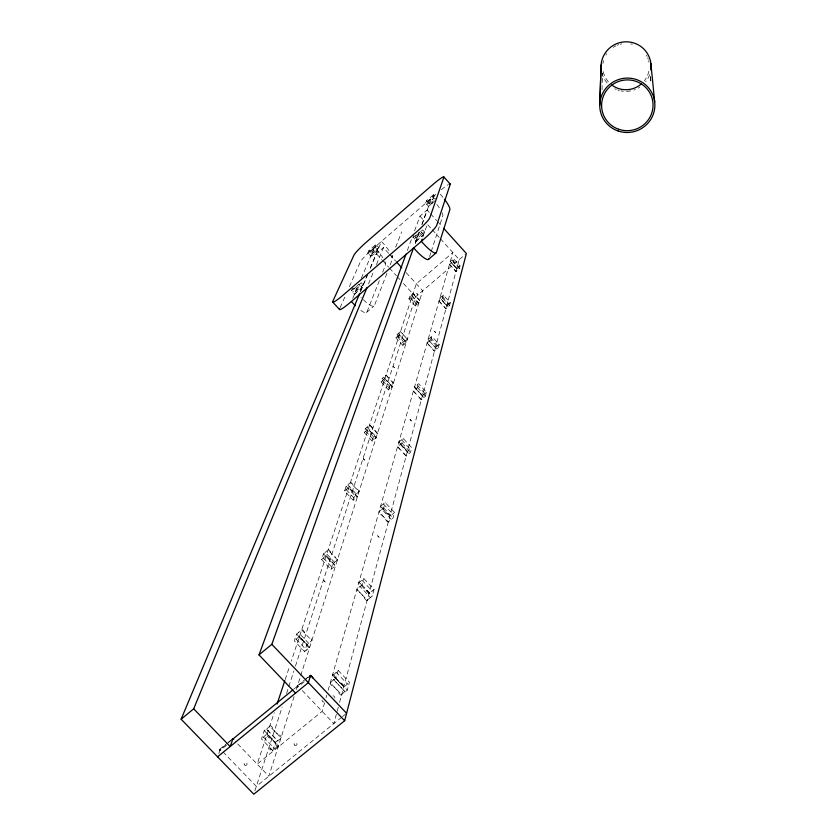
<?xml version="1.0" encoding="UTF-8"?>
<svg xmlns="http://www.w3.org/2000/svg" width="836" height="836" viewBox="0 0 836 836"><rect width="100%" height="100%" fill="white"/><g stroke="black" fill="none" stroke-linecap="round" stroke-linejoin="round"><path stroke-width="0.63" stroke-dasharray="4.18 3.13" d="M397.539 446.685L400.005 449.35M390.13 384.539L392.251 386.828L388.521 389.952L381.122 381.906L382.324 378.311L383.724 377.13L391.217 385.208L393.422 382.982L391.311 380.85M373.87 251.866L371.874 253.58M388.155 377.412L386.274 375.061L383.724 377.13M381.122 381.906L384.717 378.677L386.964 381.091M370.776 256.171C377.935 252.838 382.376 241.834 368.969 254.144L367.871 252.953L368.969 250.424L375.939 244.405L378.854 247.56L371.863 253.611L368.969 250.424M367.046 427.081L375.103 435.734L377.391 433.069L369.784 424.855L365.562 428.335L364.172 432.484L372.125 441.074L376.127 437.709L368.154 429.161M602.035 89.807L602.516 73.046M356.648 292.349L354.516 294.241L351.423 290.75L352.667 287.887L355.76 291.262L363.2 284.794L361.079 286.675M359.908 289.653L361.978 287.762L360.316 285.599L352.583 292.025M357.892 289.413L355.781 291.241M345.174 691.874L344.213 691.915L341.631 694.747L330.272 682.813L333.637 679.616L345.174 691.874L347.306 690.149L349.406 682.228L338.141 670.357L334.557 673.994L332.519 674.945L343.962 687.108L349.406 682.228M370.411 597.552L367.182 600.196L356.92 589.286L359.971 586.412L370.411 597.552L372.344 595.963L374.068 589.453L363.879 578.606L358.759 582.817L369.125 593.884L374.068 589.453M391.3 519.438L381.77 509.218L378.98 511.831L388.353 521.883L393.066 517.965L394.519 512.531L385.218 502.53L380.526 506.428A1.985 0.585 50.5 0 1 382.062 507.128A1.985 0.585 50.5 0 1 383.201 509.228L387.183 513.513A1.985 0.585 50.6 0 1 388.698 514.265A1.985 0.585 50.6 0 1 389.837 516.366L394.519 512.531M403.694 453.342L406.066 456.101L410.518 452.318L411.751 447.699L403.192 438.43L398.866 442.056L407.581 451.44L411.751 447.699M419.087 397.257L421.281 399.817L425.409 396.285L426.464 392.324L418.554 383.693L414.531 387.078L416.798 389.503M438.273 347.922L439.182 344.474L431.815 336.396L428.063 339.573L436.852 349.114L438.273 347.922L430.864 339.803L431.815 336.396M443.958 306.593L445.881 308.829L449.486 305.736L450.29 302.716L443.393 295.118L439.872 298.118L441.847 300.26M459.351 268.628L460.061 265.952L453.582 258.794L450.27 261.626L458.097 269.683L459.351 268.628L452.84 261.428L453.582 258.794M338.266 707.225L333.836 723.61L301.085 689.313M339.604 702.282L459.225 259.599L440.029 238.344M333.815 679.929L335.947 678.195L338.141 670.357M359.971 586.412L362.072 585.043L363.879 578.606M381.937 509.385L383.703 507.912L385.218 502.53M406.16 455.954L397.56 446.643L401.917 442.996L403.192 438.43M421.365 399.692L413.402 391.018L417.446 387.611L418.554 383.693M440.99 303.322L439.005 301.148L442.557 298.107L443.393 295.118M324.619 702.679L322.142 711.363L257.174 764.125L274.239 712.638M326.03 697.705L326.74 695.228M328.151 690.264L452.851 252.545L416.318 283.78L291.294 661.161M294.094 696.555L268.858 776.216L235.282 741.448M296.32 689.543L422.682 290.782L404.373 270.645M272.818 750.655L275.483 742.326L277.562 740.644L266.308 728.94L264.239 730.633L261.48 738.878L272.818 750.655L277.5 746.109L278.388 746.12L266.914 733.998L261.48 738.878M308.818 643.459L298.494 632.497L296.613 634.054L294.335 640.836L304.586 651.61L306.781 644.755L311.828 640.616A2.163 0.763 51.2 0 0 310.668 638.171A2.163 0.763 51.2 0 0 308.944 637.492M334.661 562.471L325.225 552.408L323.49 553.85L321.588 559.524L330.941 569.462L332.78 563.725L337.41 559.89A1.975 0.637 50.6 0 0 336.323 557.716A1.975 0.637 50.6 0 0 334.776 557.006M353.147 500.221L354.715 495.351L358.989 491.777L350.451 482.612L346.167 486.186L344.557 491.004L353.147 500.221L357.453 496.626A1.829 0.554 50.3 0 1 356.011 495.967A1.829 0.554 50.3 0 1 354.986 494.045L351.298 490.095A1.829 0.554 50.2 0 1 349.866 489.384A1.829 0.554 50.2 0 1 348.842 487.461M372.125 441.074L373.473 436.883L374.956 435.629M388.521 389.952L389.691 386.305L391.081 385.135M400.454 331.652L396.975 334.609L395.919 337.775L402.837 345.331L403.861 342.143L407.351 339.176L400.538 331.558L402.44 333.773M415.44 306.049L416.349 303.228L419.63 300.427L413.162 293.321L409.87 296.122L408.94 298.922L415.44 306.049L418.731 303.238L412.232 296.101L408.94 298.922M254.875 790.835L282.15 707.026M286.581 693.399L293.844 671.089M295.453 666.135L415.617 296.811L465.474 254.259M429.599 256.485L430.812 252.775M431.209 251.542L442.84 215.636A16.26 3.198 49.2 0 0 441.962 212.271M285.201 679.553L289.664 666.073M422.88 236.912L427.133 224.696M434.783 200.901L428.638 206.325L425.649 203.033L432.755 196.899L433.57 194.61L435.744 197.411M415.252 243.098L418.763 233.286M421.835 224.696L427.102 209.972L429.714 212.877M415.283 243.443L419.17 232.575M422.159 224.205L431.439 198.216L433.236 200.201M418.24 239.368L416.088 241.28L412.974 237.758L413.935 235.125M425.649 203.033L426.496 200.724L433.57 194.61M407.372 250.455L411.416 239.42M414.562 230.84L419.965 216.137L427.102 209.972M218.792 753.57L220.401 749.213L231.426 740.205M386.932 273.299L374.434 305.548A17.483 4.243 49.2 0 1 360.912 297.146M390.172 264.928L392.481 258.961A16.166 3.626 49.2 0 0 391.781 255.482M391.614 257.707L392.523 255.367M395.721 247.163L401.667 231.917M379.335 280.614L366.941 311.964A17.462 4.316 49.2 0 1 359.511 309.456M382.679 272.17L385.542 264.939A16.156 3.689 49.2 0 0 384.853 261.438M368.551 283.853L373.514 271.784M376.493 264.542L383.452 247.634L388.688 253.392M360.243 291.879L367.213 275.284M370.233 268.084L381.425 241.416L383.222 243.38A16.166 3.626 49.2 0 1 389.775 251.845M360.744 291.012L367.307 275.378M370.338 268.157L376.388 253.726L383.452 247.634M352.74 298.337L358.769 284.24M361.267 278.388L374.528 247.372L376.325 249.337A16.156 3.689 49.2 0 1 382.857 257.801M367.871 252.953L374.873 246.902L375.939 244.405M340.137 307.638L345.299 295.944M349.427 286.591L360.274 262.034A16.135 1.745 -42.3 0 1 373.744 248.052L437.562 192.928M414.144 239.054L421.961 232.544L423.653 234.686L421.48 236.578M422.42 233.892L424.573 232.042M415.095 236.41L416.777 238.542L419.191 236.672M426.496 200.724L429.161 203.921L431.428 202.176M304.586 651.61L309.665 647.44L299.278 636.405L294.335 640.836M376.858 249.285L378.844 247.519M304.576 632.894A2.163 0.763 51.1 0 0 303.405 630.522A2.163 0.763 51.1 0 0 301.671 629.832L298.494 632.497M330.941 569.462L335.602 565.596A1.985 0.648 50.7 0 1 334.013 564.958A1.985 0.648 50.7 0 1 332.906 562.816L328.903 558.563A1.985 0.648 50.6 0 1 327.325 557.852A1.985 0.648 50.6 0 1 326.228 555.71M321.588 559.524L326.103 555.47L335.602 565.596M426.464 392.324L422.608 395.794L414.531 387.078M344.557 491.004L348.716 487.273L357.453 496.626M439.182 344.474L435.431 347.651M432.369 348.831L434.417 351.214L436.852 349.114M364.172 432.484L368.028 429.014L376.127 437.709M450.29 302.716L446.769 305.704L439.872 298.118M402.837 345.331L406.338 342.363L399.284 334.745L395.919 337.775M460.061 265.952L456.738 268.784L450.27 261.626M454.157 269.432L455.954 271.543L458.097 269.683M451.367 266.35L449.507 264.301L452.84 261.428M398.876 442.014L407.425 451.273M420.195 393.202L422.452 395.668M415.596 393.62L413.392 391.06M433.33 345.31L435.441 347.619M429.192 345.352L427.071 343.032M428.074 339.541L430.174 341.851M444.804 303.51L446.769 305.673M405.387 337.002L407.362 339.144M418.731 303.269L416.871 301.232M454.899 266.715L456.749 268.753M417.791 298.368L419.641 300.396M414.019 298.222L412.232 296.132M413.162 293.29L415.011 295.327M370.055 251.626L377.026 245.596M427.583 201.936L434.657 195.823M426.747 204.245L433.842 198.122L434.574 198.54M429.401 203.942L435.587 198.602M377.788 250.1L370.787 256.14L368.969 254.144M432.87 202.573L428.638 206.325M351.423 290.75L357.944 285.139M412.974 237.758L419.599 232.063M353.827 289.151L361.256 282.767L363.19 284.877M416.035 235.595L422.629 229.921L424.573 232.063L417.028 238.553M354.527 294.147L361.988 287.73M416.088 241.196L423.653 234.686M366.45 312.549L373.953 306.122M430.864 339.803L427.081 342.99L434.501 351.11M219.784 749.255L227.486 742.953M228.447 742.169L232.293 739.024M297.25 685.907L304.116 680.295M305.088 679.49L308.035 677.076M293.54 689.407L306.561 678.759M307.564 677.933L310.574 675.478M226.577 745.231L219.837 750.749A2.477 1.014 51.8 0 1 220.056 749.16A2.477 1.014 51.8 0 1 222.125 750.613M304.241 681.737L297.365 687.349A2.498 0.92 51.6 0 1 297.491 685.833A2.498 0.92 51.6 0 1 299.528 687.338M341.684 717.257L256.339 786.352L222.773 751.668M342.541 716.567L345.613 714.08M266.444 729.274L269.767 726.118L281.021 737.833L280.499 738.7L277.698 740.978L266.308 728.94M264.239 730.633L275.483 742.326M266.914 733.998L278.252 745.775M263.57 737.174L274.908 748.952M333.637 679.616L344.996 691.56M301.65 629.895L311.828 640.616M336.03 672.081L347.295 683.942M299.278 636.405L309.519 647.189M296.613 634.054L306.781 644.755M335.947 678.195L347.306 690.149M332.686 675.248L343.962 687.108M296.237 639.268L306.488 650.042M361.957 580.184L372.145 591.031M362.072 585.043L372.344 595.963M337.41 559.89L328.12 550.004L325.225 552.408M323.49 553.85L332.78 563.725M323.333 558.072L332.686 568.01M347.776 484.849L356.314 494.013M346.167 486.186L354.715 495.351M346.167 489.656L354.767 498.873M383.452 503.993L392.753 513.983M383.703 507.912L393.066 517.965M380.526 506.428L389.827 516.418M365.562 428.335L373.473 436.883M365.666 431.219L373.629 439.809M401.573 439.788L410.121 449.057M401.917 442.996L410.518 452.318M400.277 444.365L408.888 453.676M369.533 424.991L377.444 433.539M386.044 375.165L393.411 383.17M384.853 378.75L392.262 386.796M382.324 378.311L389.691 386.305M382.522 380.725L389.921 388.771M417.039 384.957L424.96 393.589M417.446 387.611L425.409 396.285M415.931 388.886L423.894 397.56M358.874 284.334L360.044 285.609M398.281 333.501L406.338 342.363M396.975 334.609L403.861 342.143M397.225 336.657L404.154 344.223M376.388 253.726L381.624 259.474M382.491 260.435L388.594 267.133M389.461 268.095L396.442 275.755M397.309 276.706L399.921 279.579M403.412 283.414L415.617 296.811M411.103 295.077L417.572 302.172M409.87 296.122L416.349 303.228M410.173 297.867L416.673 304.994M430.404 337.587L437.782 345.665M442.066 296.247L448.963 303.834M442.557 298.107L449.486 305.736M441.23 299.236L448.159 306.864M439.015 301.117L445.943 308.735M389.555 254.353L395.658 261.062M374.873 246.902L375.97 248.104M420.539 231.248L421.71 232.533M449.517 264.27L456.017 271.46M430.592 213.849L436.695 220.61M437.573 221.582L441.93 226.42M419.965 216.137L424.322 220.965M427.813 224.821L431.303 228.688M432.181 229.66L439.161 237.382M452.339 259.85L458.818 267.018M432.755 196.899L433.842 198.122M451.534 262.567L452.13 263.643M650.429 76.504L651.045 82.91M650.45 76.776L651.056 83.203M440.227 194.161A16.281 3.135 49.3 0 1 443.268 197.735M436.841 204.496A16.26 3.198 49.2 0 1 439.872 208.676M270.268 737.791A2.403 0.941 51.9 0 1 268.304 737.143A2.403 0.941 51.9 0 1 267.018 734.416M278.367 746.203A2.403 0.941 52 0 1 276.413 745.566A2.403 0.941 52 0 1 275.128 742.838M269.798 726.045A2.383 0.92 51.8 0 1 271.742 726.693A2.383 0.92 51.8 0 1 273.017 729.389L277.834 734.405A2.383 0.92 51.9 0 1 279.767 735.053A2.383 0.92 51.9 0 1 281.042 737.749M350.462 482.56A1.818 0.543 50.2 0 1 351.883 483.271A1.818 0.543 50.2 0 1 352.907 485.183M356.564 489.112A1.818 0.543 50.3 0 1 357.975 489.812A1.818 0.543 50.3 0 1 359.01 491.725M328.14 549.952A1.975 0.637 50.6 0 1 329.697 550.663A1.975 0.637 50.6 0 1 330.795 552.774M302.318 639.801A2.174 0.773 51.1 0 1 300.573 639.112A2.174 0.773 51.1 0 1 299.392 636.718M309.644 647.513A2.174 0.773 51.2 0 1 307.899 646.834A2.174 0.773 51.2 0 1 306.718 644.431M323.856 701.979A1.494 1.369 14.9 0 1 322.111 700.16M341.61 694.831A2.424 0.857 51.8 0 1 339.719 694.131A2.424 0.857 51.8 0 1 338.371 691.424L333.501 686.304A2.424 0.867 51.7 0 1 331.599 685.593A2.424 0.867 51.7 0 1 330.251 682.887M340.586 683.336A2.403 0.846 51.7 0 1 342.467 684.047A2.403 0.846 51.7 0 1 343.805 686.722M332.54 674.861A2.403 0.846 51.6 0 1 334.421 675.582A2.403 0.846 51.6 0 1 335.758 678.257M388.332 521.936A1.996 0.596 50.6 0 1 386.807 521.183A1.996 0.596 50.6 0 1 385.657 519.062L381.644 514.757A1.996 0.596 50.5 0 1 380.119 514.004A1.996 0.596 50.5 0 1 378.969 511.883M367.171 600.258A2.195 0.711 51.1 0 1 365.478 599.527A2.195 0.711 51.1 0 1 364.235 597.144L359.835 592.463A2.195 0.711 51 0 1 358.142 591.721A2.195 0.711 51 0 1 356.899 589.349M366.063 590.498A2.174 0.7 51 0 1 367.735 591.24A2.174 0.7 51 0 1 368.969 593.591M358.78 582.755A2.174 0.7 50.9 0 1 360.462 583.507A2.174 0.7 50.9 0 1 361.695 585.858M332.906 695.96A1.463 0.522 51.8 0 1 334.055 696.388A1.463 0.522 51.8 0 1 334.87 698.029M441.303 189.73A16.271 1.766 -42 0 1 448.044 184.714M649.624 74.676A25.038 24.746 -19.9 0 1 645.695 81.771M639.686 87.257A25.038 24.746 -19.9 0 1 638.296 88.104M635.35 89.515A25.038 24.746 -19.9 0 1 633.813 90.079M630.657 90.905A25.038 24.746 -19.9 0 1 620.929 90.884M619.34 90.507A25.038 24.746 -19.9 0 1 617.783 90.037M616.257 89.462A25.038 24.746 -19.9 0 1 614.784 88.794M607.114 82.91A25.038 24.746 -19.9 0 1 601.847 73.004M648.663 60.714A23.366 23.105 -19.9 0 1 648.987 62.188M648.872 71.217A23.366 23.105 -19.9 0 1 644.389 80.758M608.368 81.834A23.366 23.105 -19.9 0 1 603.122 71.102M602.923 63.578A23.366 23.105 -19.9 0 1 603.54 60.61M605.922 55.03A23.366 23.105 -19.9 0 1 606.737 53.744M613.227 47.349A23.366 23.105 -19.9 0 1 615.892 45.844M617.292 45.217A23.366 23.105 -19.9 0 1 618.734 44.684M620.197 44.245A23.366 23.105 -19.9 0 1 621.691 43.9M630.825 43.921A23.366 23.105 -19.9 0 1 632.309 44.266M646.395 55.113A23.366 23.105 -19.9 0 1 647.095 56.451M647.712 57.841A23.366 23.105 -19.9 0 1 648.234 59.262M393.192 366.325L394.383 367.715L393.233 366.272M379.178 537.402L377.59 535.698L379.178 537.402M364.58 460.082L363.221 458.619L364.58 460.082M325.225 582.055L323.647 580.372L325.225 582.055M411.354 420.968L409.985 419.369L411.354 420.968M435.723 332.697L434.521 331.296L435.723 332.697M454.878 263.277L453.812 262.023L454.847 263.309M417.937 294.815L416.871 293.561L417.937 294.815M269.328 748.513A1.453 0.575 52 0 0 271.063 749.934A1.453 0.575 52 0 0 270.112 747.907A1.453 0.575 52 0 0 269.328 748.513M244.509 764.898A1.484 1.348 16.7 0 0 246.986 764.491A1.484 1.348 16.7 0 0 245.251 762.693A1.484 1.348 16.7 0 0 244.509 764.898M294.46 744.991A1.484 1.359 15.3 0 0 296.947 744.573A1.484 1.359 15.3 0 0 295.212 742.776A1.484 1.359 15.3 0 0 294.46 744.991"/><path stroke-width="1.25" d="M599.757 105.273L601.042 66.598M599.83 103.497L601.105 64.968M359.741 293.415L181.119 719.2L253.789 794.2L344.662 720.705L466.373 253.496L443.676 228.353M277.082 704.058L284.794 680.776M422.107 239.127L421.344 241.353L423.309 243.527A17.608 3.678 49.3 0 0 436.413 252.451L449.872 209.575A16.281 3.135 49.3 0 0 444.397 199.177M295.536 693.128L259.003 654.902L271.825 644.316L413.506 248.01M259.003 654.902L406.024 254.123M181.119 719.2L193.691 708.813L367.056 287.48M428.387 259.484L436.005 252.963M232.429 739.39L292.537 690.222M217.579 756.831L308.369 682.646L310.574 675.478A2.508 0.909 51.5 0 1 312.946 677.975M193.691 708.813L230.172 746.548L232.356 740.508A2.477 1.003 51.8 0 1 233.756 739.494M346.595 713.286L310.574 675.478A2.508 0.909 51.5 0 0 310.135 676.92M271.825 644.316L344.662 720.705M351.392 301.482L353.367 303.625A17.462 4.316 49.2 0 0 355.446 305.788M332.623 301.963L339.479 309.425M396.525 262.023L401.761 267.771M413.674 247.937L415.649 250.11A17.598 3.752 49.3 0 0 428.805 258.961M443.853 176.96L450.176 183.993M650.878 63.473L654.692 101.898M449.099 184.15A16.271 1.766 -42 0 1 450.165 184.411L436.685 225.344A17.608 2.08 -42.1 0 1 422.211 240.601L350.535 302.214A17.462 2.038 -42.4 0 1 339.625 308.808M601.481 71.426A25.038 24.746 -19.9 0 1 625.474 41.81A25.038 24.746 -19.9 0 1 650.795 69.942M641.222 84.049A23.366 23.105 -19.9 0 1 611.68 84.927M443.843 177.378L429.829 217.747A17.619 1.996 -42.1 0 1 415.314 232.972L343.648 294.7A17.472 1.965 -42.4 0 1 332.78 301.368L353.962 255.126A16.145 1.682 -42.3 0 1 367.474 241.165L432.954 184.505A16.281 1.703 -42 0 1 443.843 177.378M618.128 130.991A27.588 27.18 -13.3 0 0 654.421 100.142A27.588 27.18 -13.3 0 0 609.413 84.718A27.588 27.18 -13.3 0 0 618.128 130.991M618.745 129.287A25.749 25.373 -13.3 0 0 652.613 100.487A25.749 25.373 -13.3 0 0 610.604 86.108A25.749 25.373 -13.3 0 0 618.745 129.287"/></g></svg>
